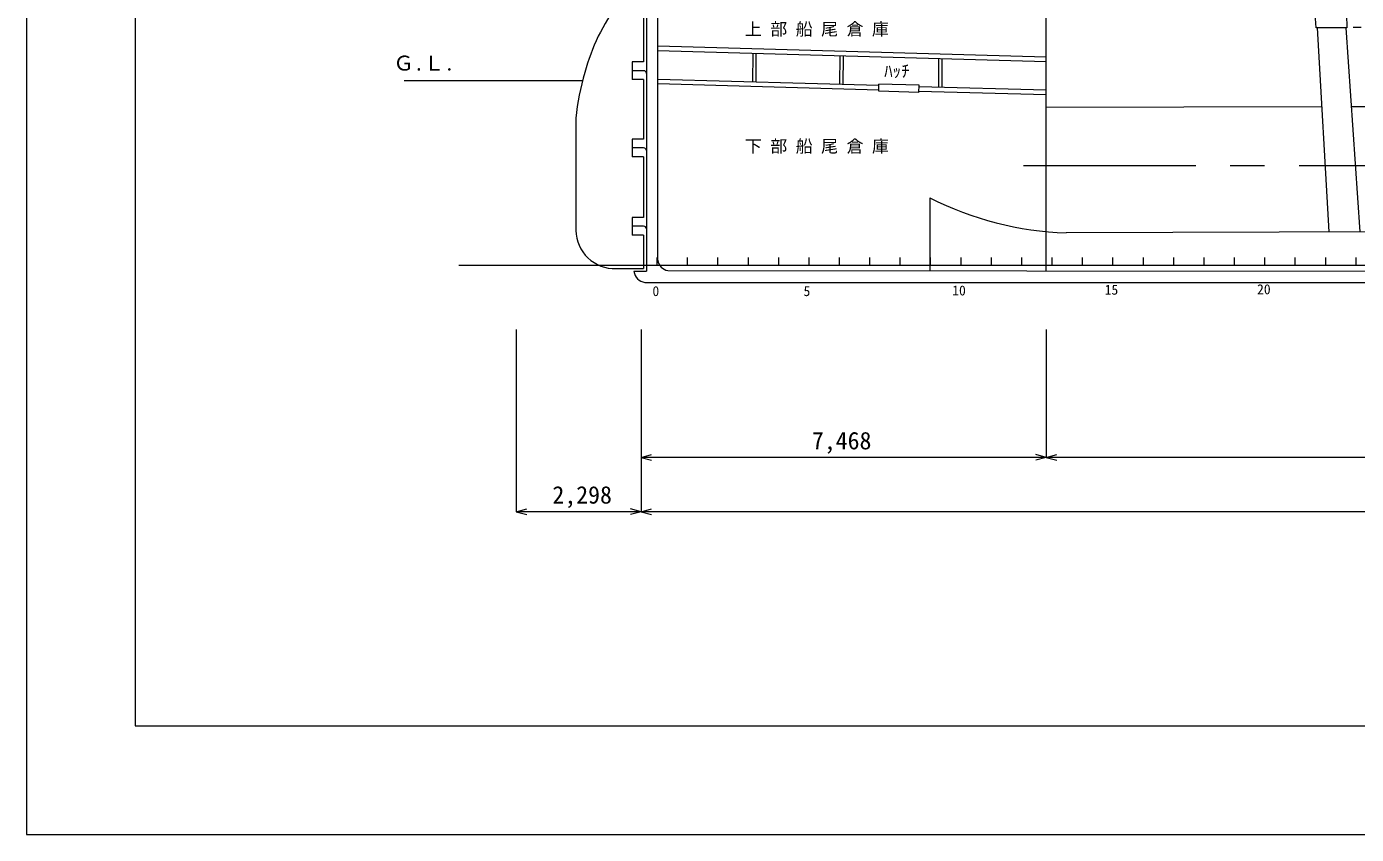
# Model space of a CAD drawing. Units: millimetres, scale not verified. Extents: x -51050 to 51050, y -29700 to 29700.
# Drawn here: x -51050 to -26543, y -29700 to -14814 of the extents above; entities that cross this region are included whole.
import ezdxf
from ezdxf.enums import TextEntityAlignment as Align

# ---------------------------------------------------------------- set-up
doc = ezdxf.new("R2010")
doc.units = ezdxf.units.MM
doc.header["$LTSCALE"] = 100
doc.linetypes.add('USER1', pattern=[50.8, 31.75, -6.35, 6.35, -6.35])
for name, color, linetype, lineweight in [('0-0_GL', 7, 'Continuous', 18), ('0-2_sunpou', 7, 'Continuous', 18), ('0-3_keijou', 7, 'Continuous', 18), ('0-4_frame', 7, 'Continuous', 18), ('0-6_center', 7, 'USER1', 18)]:
    doc.layers.add(name, color=color, linetype=linetype, lineweight=lineweight)
doc.layers.add('0-5_text', color=7, linetype='Continuous')
doc.styles.add('ＭＳ ゴシック', font='')
doc.styles.get('ＭＳ ゴシック').set_extended_font_data('MS Gothic')

msp = doc.modelspace()

# ---------------------------------------------------------------- linework, layer by layer
at = {"layer": '0-0_GL'}
msp.add_line((-44090.7, -15808.2), (-40805.5, -15808.2), dxfattribs=at)
at = {"layer": '0-2_sunpou'}
for p, q in [((-39435.1, -19067.1), (-39435.1, -19212.1)), ((-38875.1, -19067.1), (-38875.1, -19212.1)), ((-38315.1, -19067.1), (-38315.1, -19212.1)), ((-37755.1, -19067.1), (-37755.1, -19212.1)), ((-37195.1, -19067.1), (-37195.1, -19212.1)), ((-36635.1, -19067.1), (-36635.1, -19212.1)), ((-36075.1, -19067.1), (-36075.1, -19212.1)), ((-35515.1, -19067.1), (-35515.1, -19212.1)), ((-34955.1, -19067.1), (-34955.1, -19212.1)), ((-34395.1, -19067.1), (-34395.1, -19212.1)), ((-33835.1, -19067.1), (-33835.1, -19212.1)), ((-33275.1, -19067.1), (-33275.1, -19212.1)), ((-32715.1, -19067.1), (-32715.1, -19212.1)), ((-32155.1, -19067.1), (-32155.1, -19212.1)), ((-31595.1, -19067.1), (-31595.1, -19212.1)), ((-31035.1, -19067.1), (-31035.1, -19212.1)), ((-30475.1, -19067.1), (-30475.1, -19212.1)), ((-29915.1, -19067.1), (-29915.1, -19212.1)), ((-29355.1, -19067.1), (-29355.1, -19212.1)), ((-28795.1, -19067.1), (-28795.1, -19212.1)), ((-28235.1, -19067.1), (-28235.1, -19212.1)), ((-27675.1, -19067.1), (-27675.1, -19212.1)), ((-27115.1, -19067.1), (-27115.1, -19212.1)), ((-26555.1, -19067.1), (-26555.1, -19212.1)), ((-43083.9, -19212.1), (29321, -19212.1)), ((-42025.1, -20395.8), (-42025.1, -23754.1)), ((-39727.1, -20395.8), (-39727.1, -23754.1)), ((-32259.1, -20395.8), (-32259.1, -22754.1)), ((-39727.1, -22754.1), (-39533.9, -22702.4)), ((28606.9, -22754.1), (-39727.1, -22754.1)), ((-39727.1, -22754.1), (-39533.9, -22805.9)), ((-32259.1, -22754.1), (-32452.3, -22702.4)), ((-32259.1, -22754.1), (-32452.3, -22805.9)), ((-32259.1, -22754.1), (-32065.9, -22702.4)), ((-32259.1, -22754.1), (-32065.9, -22805.9)), ((-42025.1, -23754.1), (-41831.9, -23702.4)), ((33018.9, -23754.1), (-42025.1, -23754.1)), ((-42025.1, -23754.1), (-41831.9, -23805.9)), ((-39727.1, -23754.1), (-39920.3, -23702.4)), ((-39727.1, -23754.1), (-39920.3, -23805.9)), ((-39727.1, -23754.1), (-39533.9, -23702.4)), ((-39727.1, -23754.1), (-39533.9, -23805.9))]:
    msp.add_line(p, q, dxfattribs=at)
at = {"layer": '0-3_keijou'}
for p, q in [((-39628.1, -12955.4), (-39628.1, -19323.7)), ((-39419.1, -19115.8), (-39419.1, -12955.4)), ((-39678.1, -13434.1), (-39678.1, -15463.8)), ((-32259.1, -19316), (-32259.1, -14454.4)), ((-27268.5, -14835.6), (-27051.5, -18597.7)), ((-26739.6, -14835.6), (-26479.8, -18595.5)), ((-26603, -14824.9), (-26453, -14824.9)), ((-32259.1, -15378.1), (-39419.1, -15176)), ((-32261.5, -15463), (-39421.5, -15261)), ((-37668.1, -15310.5), (-37671, -15835.6)), ((-37608.2, -15312.2), (-37611, -15837.3)), ((-36064.1, -15355.7), (-36067, -15880.9)), ((-36004.1, -15357.4), (-36007, -15882.5)), ((-34242, -15407.1), (-34244.9, -15932.3)), ((-34182, -15408.8), (-34184.9, -15934)), ((-39888.1, -15463.8), (-39888.1, -15788.8)), ((-39678.1, -15463.8), (-39888.1, -15463.8)), ((-39678.1, -15626.3), (-39888.1, -15626.3)), ((-39678.1, -15788.8), (-39888.1, -15788.8)), ((-39678.1, -15788.8), (-39678.1, -16886.8)), ((-35342.2, -15901.3), (-39419.1, -15786.3)), ((-35344.5, -15986.3), (-39419.1, -15871.3)), ((-34601.8, -15894.9), (-35341.5, -15874.8)), ((-34605.4, -16026.3), (-34601.8, -15894.9)), ((-32259.1, -15988.3), (-34602.6, -15922.2)), ((-32259.1, -16073.3), (-34604.9, -16007.1)), ((-27184.4, -16293.9), (-32259.1, -16307.5)), ((-18568.8, -16270.6), (-26638.9, -16292.4)), ((-40928.6, -16502.1), (-40928.6, -18564.3)), ((-39888.1, -16886.8), (-39888.1, -17211.8)), ((-39678.1, -16886.8), (-39888.1, -16886.8)), ((-39678.1, -17049.3), (-39888.1, -17049.3)), ((-39678.1, -17211.8), (-39888.1, -17211.8)), ((-39678.1, -17211.8), (-39678.1, -18329.8)), ((-34401.9, -17968.9), (-34401.9, -19313.7)), ((-39888.1, -18329.8), (-39888.1, -18654.8)), ((-39678.1, -18329.8), (-39888.1, -18329.8)), ((-39678.1, -18492.3), (-39888.1, -18492.3)), ((23145, -18429.9), (-31890.9, -18616.7)), ((-39678.1, -18654.8), (-39888.1, -18654.8)), ((-39678.1, -18654.8), (-39678.1, -19273.7)), ((-40189.3, -19273.7), (-39678.1, -19273.7)), ((-39856.9, -19323.7), (-39628.1, -19323.7)), ((-39230.8, -19308.3), (-14206.8, -19336.1)), ((-39657, -19528.5), (-14159.8, -19528.5))]:
    msp.add_line(p, q, dxfattribs=at)
for points in [[(-26725.8, -14590.9), (-26720.8, -14835.6), (-27284.8, -14835.6), (-27303.4, -14579.3)], [(-34605.4, -16026.3), (-35345.1, -16006.1), (-35341.5, -15874.8)]]:
    msp.add_lwpolyline(points, dxfattribs=at)
for centre, radius, start, end in [((-37087.5, -16653.9), 3808.1, 143.44898, 164.84507), ((-36646.4, -16903.8), 4301, 163.16784, 174.64118), ((-39678.1, -15676.3), 50, 0, 90), ((-39678.1, -17099.3), 50, 0, 90), ((-31670.9, -12573.8), 6047, 243.15208, 267.91516), ((-40208.7, -18554), 720, 181.20269, 271.54114), ((-39678.1, -18542.3), 50, 0, 90), ((-39624.4, -19296.6), 234.1, 186.64146, 262.11273), ((-39200.6, -19090.4), 220, 186.64146, 262.11273)]:
    msp.add_arc(centre, radius, start, end, dxfattribs=at)
at = {"layer": '0-4_frame'}
for points in [[(-51050.2, -29700), (51049.8, -29700), (51049.8, 29700), (-51050.2, 29700)], [(-49050.2, -27700), (49049.8, -27700), (49049.8, 27700), (-49050.2, 27700)]]:
    msp.add_lwpolyline(points, close=True, dxfattribs=at)
at = {"layer": '0-6_center'}
msp.add_line((-14264.2, -17380.1), (-32751.7, -17380.1), dxfattribs=at)

# ---------------------------------------------------------------- texts
at = {"layer": '0-2_sunpou', "style": 'ＭＳ ゴシック'}
for s, height, p in [('0', 183.3, (-39516.1, -19835.2)), ('5', 183.3, (-36731.5, -19835.2)), ('10', 183.3, (-33990.7, -19823.5)), ('15', 183.3, (-31182, -19809.4)), ('20', 183.3, (-28373.1, -19801)), ('7,468', 322.6, (-36577.5, -22701.1)), ('2,298', 322.6, (-41360.4, -23701.1))]:
    msp.add_text(s, height=height, dxfattribs=at).set_placement(p, align=Align.BOTTOM_LEFT)
at = {"layer": '0-5_text', "style": 'ＭＳ ゴシック'}
for s, height, p in [('上 部 船 尾 倉 庫', 229.1, (-37812.8, -15044)), ('Ｇ.Ｌ.', 274.9, (-44289.9, -15706.7)), ('ﾊｯﾁ', 229.1, (-35245.8, -15815.8)), ('下 部 船 尾 倉 庫', 229.1, (-37812.8, -17202))]:
    msp.add_text(s, height=height, dxfattribs=at).set_placement(p, align=Align.BOTTOM_LEFT)

doc.saveas('drawing.dxf')
